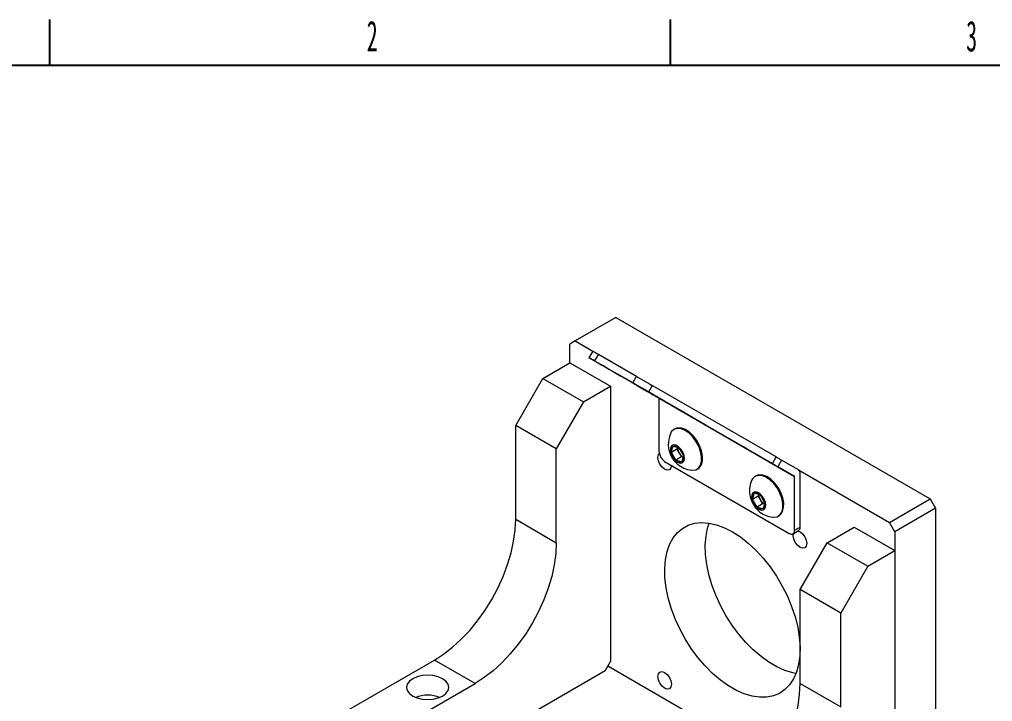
# Model space of a CAD drawing. Header units: millimetres. Extents: x 19 to 1667, y -46 to 1235.
# Drawn here: x 186.1 to 440.2, y 995.2 to 1173.2 of the extents above; entities that cross this region are included whole.
import ezdxf

# ---------------------------------------------------------------- set-up
doc = ezdxf.new("R2010")
doc.units = ezdxf.units.MM
doc.header["$LTSCALE"] = 4
doc.layers.add('12', color=4, linetype='Continuous')
doc.styles.add('SLDTEXTSTYLE5', font='TXT', dxfattribs={"width": 0.525})

# ---------------------------------------------------------------- blocks, each defined once
blk = doc.blocks.new('블록12')
for p, q in [((193.99, 1173.2), (193.99, 1161.2)), ((355.99, 1173.2), (355.99, 1161.2)), ((1651.99, 1161.2), (31.99, 1161.2))]:
    blk.add_line(p, q)

msp = doc.modelspace()

# ---------------------------------------------------------------- linework, layer by layer
at = {"color": 7, "linetype": 'Continuous', "lineweight": 18}
for p, q in [((341.848, 1095.413), (331.241, 1089.29)), ((341.848, 1095.413), (423.872, 1048.062)), ((331.241, 1089.29), (329.827, 1088.473)), ((329.827, 1083.574), (329.827, 1088.473)), ((331.241, 1089.29), (335.81, 1086.653)), ((335.813, 1086.657), (334.813, 1084.925)), ((347.837, 1077.401), (334.988, 1084.823)), ((337.277, 1085.812), (336.277, 1084.08)), ((337.277, 1085.812), (347.23, 1080.066)), ((322.756, 1079.492), (329.827, 1083.574)), ((329.827, 1083.574), (340.434, 1077.451)), ((336.277, 1084.08), (346.23, 1078.333)), ((340.959, 1081.376), (343.115, 1080.13)), ((340.959, 1081.376), (340.959, 1081.376)), ((348.26, 1077.161), (342.248, 1080.632)), ((343.115, 1080.13), (343.116, 1080.131)), ((346.23, 1078.333), (347.23, 1080.066)), ((315.685, 1067.245), (322.756, 1079.492)), ((322.756, 1079.492), (333.363, 1073.369)), ((333.363, 1073.369), (340.434, 1077.451)), ((340.434, 1077.451), (340.434, 1005.596)), ((347.664, 1077.503), (349.821, 1076.257)), ((351.352, 1077.686), (350.352, 1075.954)), ((383.7, 1059.007), (351.352, 1077.686)), ((348.404, 1077.076), (357.689, 1071.716)), ((353.162, 1074.327), (348.758, 1076.869)), ((365.14, 1067.414), (348.953, 1076.759)), ((350.352, 1075.954), (382.7, 1057.275)), ((357.811, 1071.647), (352.381, 1074.782)), ((333.363, 1073.369), (326.292, 1061.122)), ((353.162, 1074.327), (388.517, 1053.916)), ((353.162, 1060.305), (353.162, 1074.327)), ((355.11, 1073.204), (355.109, 1073.203)), ((355.109, 1073.203), (374.569, 1061.969)), ((357.689, 1071.716), (357.689, 1071.717)), ((326.292, 1061.122), (315.685, 1067.245)), ((315.685, 1042.748), (315.685, 1067.245)), ((357.233, 1066.319), (357.021, 1066.196)), ((374.691, 1061.899), (369.262, 1065.034)), ((374.569, 1061.969), (374.57, 1061.97)), ((326.292, 1036.625), (326.292, 1061.122)), ((357.781, 1061.036), (356.323, 1060.194)), ((357.479, 1058.195), (356.323, 1060.194)), ((358.319, 1061.355), (356.743, 1061.774)), ((357.896, 1061.468), (357.781, 1061.036)), ((357.781, 1061.036), (358.938, 1059.037)), ((358.319, 1061.355), (359.476, 1059.357)), ((354.576, 1057.856), (387.103, 1039.078)), ((358.938, 1059.037), (357.479, 1058.195)), ((357.479, 1058.195), (359.056, 1057.777)), ((359.383, 1058.919), (358.938, 1059.037)), ((382.7, 1057.275), (383.7, 1059.007)), ((385.114, 1058.191), (384.114, 1056.459)), ((389.517, 1055.648), (385.114, 1058.191)), ((363.02, 1055.804), (363.233, 1055.926)), ((388.517, 1053.916), (384.114, 1056.459)), ((389.525, 1055.644), (413.266, 1041.938)), ((389.931, 1040.711), (389.931, 1054.733)), ((378.446, 1054.073), (378.234, 1053.95)), ((388.517, 1039.895), (388.517, 1053.916)), ((379.532, 1049.109), (377.956, 1049.528)), ((379.109, 1049.222), (378.994, 1048.79)), ((378.994, 1048.79), (377.536, 1047.948)), ((378.693, 1045.949), (377.536, 1047.948)), ((380.151, 1046.791), (378.693, 1045.949)), ((378.994, 1048.79), (380.151, 1046.791)), ((379.532, 1049.109), (380.689, 1047.11)), ((380.597, 1046.673), (380.151, 1046.791)), ((413.266, 1041.938), (423.872, 1048.062)), ((423.872, 1048.062), (425.287, 1045.612)), ((378.693, 1045.949), (380.269, 1045.53)), ((425.287, 1045.612), (414.68, 1039.489)), ((425.287, 1045.612), (425.287, 965.999)), ((315.685, 1042.748), (326.292, 1036.625)), ((384.234, 1043.558), (384.446, 1043.68)), ((414.68, 1039.489), (413.266, 1041.938)), ((388.103, 1038.979), (389.517, 1039.796)), ((388.517, 1039.895), (389.931, 1040.711)), ((397.002, 1036.631), (404.073, 1040.713)), ((404.073, 1040.713), (414.68, 1034.59)), ((414.68, 1039.489), (414.68, 961.509)), ((389.931, 1024.383), (397.002, 1036.631)), ((397.002, 1036.631), (407.609, 1030.508)), ((407.609, 1030.508), (414.68, 1034.59)), ((414.68, 1034.59), (414.68, 962.734)), ((407.609, 1030.508), (400.538, 1018.26)), ((400.538, 1018.26), (389.931, 1024.383)), ((389.931, 999.887), (389.931, 1024.383)), ((400.538, 993.764), (400.538, 1018.26)), ((252.045, 981.514), (294.472, 1006.006)), ((305.078, 999.883), (294.472, 1006.006)), ((339.02, 1003.146), (340.434, 1005.596)), ((383.716, 978.976), (339.727, 1004.371)), ((339.02, 1003.146), (268.086, 962.197)), ((262.652, 975.391), (305.078, 999.883)), ((389.931, 999.887), (400.538, 993.764))]:
    msp.add_line(p, q, dxfattribs=at)
at = {"color": 7, "linetype": 'Continuous', "lineweight": 18, "flags": 128}
for points in [[(336.277, 1084.08), (335.853, 1084.324), (335.491, 1084.533), (335.2, 1084.701), (334.986, 1084.824), (334.856, 1084.9), (334.813, 1084.925), (334.857, 1084.899), (334.988, 1084.823)], [(335.813, 1086.657), (335.856, 1086.632), (335.986, 1086.556), (336.2, 1086.433), (336.491, 1086.265), (336.853, 1086.056), (337.277, 1085.812)], [(339.277, 1082.347), (339.742, 1082.079), (339.984, 1081.939), (339.966, 1081.949), (339.691, 1082.108), (339.201, 1082.391), (338.57, 1082.756), (337.894, 1083.146), (337.277, 1083.502), (336.812, 1083.771), (336.57, 1083.91), (336.588, 1083.9), (336.863, 1083.741), (337.353, 1083.458), (337.984, 1083.094), (338.659, 1082.704), (339.277, 1082.347)], [(340.959, 1081.376), (340.828, 1081.451), (340.783, 1081.477), (340.827, 1081.452), (340.957, 1081.377), (341.171, 1081.254), (341.462, 1081.085), (341.824, 1080.876), (342.248, 1080.632)], [(348.404, 1077.076), (347.696, 1077.485), (346.918, 1077.935), (346.111, 1078.4), (345.321, 1078.856), (344.59, 1079.279), (343.956, 1079.644), (343.456, 1079.933), (343.115, 1080.13)], [(347.23, 1080.066), (347.704, 1079.792), (348.217, 1079.496), (348.756, 1079.185), (349.306, 1078.867), (349.855, 1078.55), (350.387, 1078.243), (350.891, 1077.952), (351.352, 1077.686)], [(350.352, 1075.954), (349.891, 1076.22), (349.387, 1076.511), (348.855, 1076.818), (348.306, 1077.135), (347.756, 1077.453), (347.217, 1077.764), (346.704, 1078.06), (346.23, 1078.333)], [(347.23, 1077.756), (346.765, 1078.024), (346.523, 1078.164), (346.541, 1078.154), (346.816, 1077.995), (347.307, 1077.712), (347.937, 1077.347), (348.613, 1076.957), (349.23, 1076.601), (349.695, 1076.333), (349.937, 1076.193), (349.92, 1076.203), (349.645, 1076.362), (349.154, 1076.645), (348.523, 1077.01), (347.848, 1077.4), (347.23, 1077.756)], [(347.489, 1077.604), (347.532, 1077.579), (347.662, 1077.504), (347.876, 1077.381), (348.167, 1077.212), (348.529, 1077.003), (348.953, 1076.759)], [(347.837, 1077.401), (347.922, 1077.352), (348.016, 1077.298), (348.119, 1077.239), (348.23, 1077.174), (348.35, 1077.105), (348.478, 1077.031), (348.614, 1076.953), (348.758, 1076.869)], [(348.26, 1077.161), (348.734, 1076.888), (349.247, 1076.592), (349.785, 1076.281), (350.335, 1075.963), (350.884, 1075.646), (351.417, 1075.339), (351.92, 1075.048), (352.381, 1074.782)], [(351.07, 1075.537), (351.535, 1075.269), (351.777, 1075.129), (351.759, 1075.139), (351.484, 1075.298), (350.994, 1075.581), (350.363, 1075.946), (349.687, 1076.336), (349.07, 1076.692), (348.605, 1076.96), (348.363, 1077.1), (348.38, 1077.09), (348.655, 1076.931), (349.146, 1076.648), (349.777, 1076.283), (350.452, 1075.893), (351.07, 1075.537)], [(355.109, 1073.203), (354.401, 1073.612), (353.623, 1074.062), (352.817, 1074.527), (352.026, 1074.983), (351.295, 1075.406), (350.662, 1075.771), (350.161, 1076.06), (349.821, 1076.257)], [(357.811, 1071.647), (358.386, 1071.314), (358.816, 1071.066), (359.076, 1070.916), (359.152, 1070.872), (359.041, 1070.936), (358.748, 1071.105), (358.289, 1071.37), (357.689, 1071.716)], [(359.023, 1070.946), (358.558, 1071.214), (358.316, 1071.354), (358.334, 1071.344), (358.609, 1071.185), (359.099, 1070.902), (359.73, 1070.537), (360.406, 1070.147), (361.023, 1069.791), (361.488, 1069.522), (361.73, 1069.383), (361.713, 1069.393), (361.437, 1069.552), (360.947, 1069.835), (360.316, 1070.199), (359.641, 1070.59), (359.023, 1070.946)], [(365.14, 1067.414), (365.614, 1067.14), (366.127, 1066.844), (366.665, 1066.534), (367.216, 1066.216), (367.764, 1065.899), (368.297, 1065.591), (368.801, 1065.301), (369.262, 1065.034)], [(361.584, 1055.543), (361.794, 1055.526), (362.696, 1055.653), (363.431, 1056.117), (363.952, 1056.888), (364.225, 1057.917), (364.234, 1059.139), (363.979, 1060.479), (363.475, 1061.851), (362.753, 1063.17), (361.86, 1064.353), (360.852, 1065.324), (359.791, 1066.025), (358.745, 1066.409), (357.779, 1066.454), (356.953, 1066.155), (356.321, 1065.533), (356.077, 1065.083)], [(363.233, 1055.926), (363.643, 1056.24), (364.164, 1057.01), (364.437, 1058.039), (364.446, 1059.262), (364.191, 1060.601), (363.687, 1061.974), (362.965, 1063.293), (362.073, 1064.475), (361.064, 1065.447), (360.003, 1066.147), (358.957, 1066.531), (357.991, 1066.576), (357.233, 1066.319)], [(356.116, 1061.353), (356.065, 1060.601), (356.262, 1059.738), (356.68, 1058.88), (357.262, 1058.143), (357.931, 1057.627), (358.595, 1057.4), (359.166, 1057.495), (359.565, 1057.897), (359.739, 1058.553), (359.665, 1059.374), (359.352, 1060.25), (358.844, 1061.061), (358.207, 1061.698), (357.529, 1062.076), (356.901, 1062.144), (356.408, 1061.891), (356.116, 1061.353)], [(374.691, 1061.899), (375.267, 1061.567), (375.696, 1061.319), (375.956, 1061.169), (376.033, 1061.125), (375.921, 1061.189), (375.628, 1061.358), (375.169, 1061.623), (374.569, 1061.969)], [(356.344, 1056.835), (356.344, 1056.835), (356.209, 1056.131), (355.826, 1055.69), (355.252, 1055.579), (354.576, 1055.814), (353.899, 1056.36), (353.326, 1057.134), (352.943, 1058.017), (352.808, 1058.876), (352.943, 1059.58), (353.196, 1059.928)], [(384.114, 1056.459), (383.962, 1056.547), (383.802, 1056.639), (383.636, 1056.735), (383.462, 1056.836), (383.281, 1056.94), (383.094, 1057.048), (382.9, 1057.16), (382.7, 1057.275)], [(383.7, 1059.007), (383.9, 1058.892), (384.094, 1058.78), (384.281, 1058.672), (384.462, 1058.568), (384.636, 1058.467), (384.802, 1058.371), (384.962, 1058.279), (385.114, 1058.191)], [(384.446, 1043.68), (384.857, 1043.993), (385.377, 1044.764), (385.65, 1045.793), (385.66, 1047.016), (385.404, 1048.355), (384.9, 1049.728), (384.179, 1051.046), (383.286, 1052.229), (382.277, 1053.201), (381.216, 1053.901), (380.17, 1054.285), (379.204, 1054.33), (378.446, 1054.073)], [(382.798, 1043.297), (383.007, 1043.279), (383.91, 1043.407), (384.644, 1043.871), (385.165, 1044.642), (385.438, 1045.67), (385.448, 1046.893), (385.192, 1048.233), (384.688, 1049.605), (383.967, 1050.924), (383.074, 1052.106), (382.065, 1053.078), (381.004, 1053.778), (379.958, 1054.163), (378.992, 1054.207), (378.166, 1053.909), (377.534, 1053.287), (377.29, 1052.837)], [(377.329, 1049.106), (377.278, 1048.355), (377.475, 1047.492), (377.893, 1046.634), (378.476, 1045.897), (379.144, 1045.381), (379.809, 1045.154), (380.379, 1045.249), (380.778, 1045.651), (380.952, 1046.307), (380.878, 1047.128), (380.566, 1048.003), (380.057, 1048.815), (379.42, 1049.452), (378.742, 1049.83), (378.114, 1049.897), (377.621, 1049.645), (377.329, 1049.106)], [(294.472, 1006.006), (296.847, 1007.531), (299.192, 1009.345), (301.478, 1011.425), (303.676, 1013.745), (305.758, 1016.276), (307.698, 1018.986), (309.472, 1021.84), (311.057, 1024.804), (312.434, 1027.839), (313.584, 1030.907), (314.495, 1033.971), (315.153, 1036.991), (315.552, 1039.929), (315.685, 1042.748)], [(372.254, 1039.485), (374.344, 1038.135), (376.406, 1036.517), (378.409, 1034.654), (380.326, 1032.573), (382.129, 1030.302), (383.794, 1027.873), (385.297, 1025.321), (386.616, 1022.681), (387.735, 1019.99), (388.635, 1017.286), (389.306, 1014.608), (389.738, 1011.992), (389.924, 1009.476), (389.861, 1007.094), (389.552, 1004.88), (389, 1002.866), (388.213, 1001.079), (387.202, 999.545), (385.981, 998.285), (384.567, 997.316), (382.98, 996.653), (381.243, 996.305), (379.38, 996.276), (377.416, 996.567), (375.381, 997.175), (373.301, 998.089), (371.206, 999.298), (369.127, 1000.785), (367.091, 1002.528), (365.127, 1004.504), (363.264, 1006.684), (361.527, 1009.038), (359.94, 1011.533), (358.526, 1014.134), (357.305, 1016.804), (356.294, 1019.505), (355.507, 1022.201), (354.955, 1024.853), (354.646, 1027.424), (354.584, 1029.877), (354.77, 1032.179), (355.201, 1034.296), (355.872, 1036.2), (356.773, 1037.864), (357.891, 1039.264), (359.21, 1040.38), (360.713, 1041.197), (362.378, 1041.704), (364.181, 1041.892), (366.098, 1041.761), (368.101, 1041.311), (370.163, 1040.549), (372.254, 1039.485)], [(388.875, 1002.527), (388.023, 1002.691), (385.987, 1003.298), (383.907, 1004.212), (381.813, 1005.421), (379.733, 1006.908), (377.697, 1008.651), (375.734, 1010.627), (373.871, 1012.807), (372.133, 1015.161), (370.547, 1017.656), (369.133, 1020.257), (367.912, 1022.927), (366.901, 1025.629), (366.114, 1028.324), (365.562, 1030.976), (365.252, 1033.547), (365.19, 1036), (365.376, 1038.302), (365.808, 1040.419), (366.238, 1041.739)], [(389.362, 1039.706), (389.931, 1039.487), (390.608, 1038.941), (391.181, 1038.167), (391.564, 1037.284), (391.699, 1036.425), (391.564, 1035.721), (391.181, 1035.28), (390.608, 1035.169), (389.931, 1035.404), (389.255, 1035.95), (388.681, 1036.723), (388.298, 1037.607), (388.164, 1038.466), (388.258, 1039.069)], [(326.292, 1036.625), (326.158, 1033.806), (325.76, 1030.867), (325.101, 1027.848), (324.191, 1024.784), (323.04, 1021.716), (321.664, 1018.681), (320.078, 1015.717), (318.305, 1012.863), (316.365, 1010.153), (314.283, 1007.622), (312.085, 1005.302), (309.799, 1003.222), (307.454, 1001.408), (305.078, 999.883)], [(296.593, 1001.108), (295.454, 1001.612), (294.128, 1001.929), (292.704, 1002.038), (291.281, 1001.929), (289.954, 1001.612), (288.815, 1001.108), (287.941, 1000.45), (287.391, 999.684), (287.204, 998.863), (287.391, 998.041), (287.941, 997.275), (288.815, 996.617), (289.954, 996.113), (291.281, 995.796), (292.704, 995.687), (294.128, 995.796), (295.454, 996.113), (296.593, 996.617), (297.467, 997.275), (298.017, 998.041), (298.204, 998.863), (298.017, 999.684), (297.467, 1000.45), (296.593, 1001.108)], [(354.576, 1002.739), (355.252, 1002.193), (355.826, 1001.419), (356.209, 1000.536), (356.344, 999.677), (356.209, 998.974), (355.826, 998.533), (355.252, 998.421), (354.576, 998.656), (353.899, 999.202), (353.326, 999.976), (352.943, 1000.859), (352.808, 1001.718), (352.943, 1002.422), (353.326, 1002.863), (353.899, 1002.974), (354.576, 1002.739)], [(368.718, 963.145), (371.093, 964.67), (373.438, 966.484), (375.724, 968.564), (377.922, 970.884), (380.004, 973.415), (381.944, 976.124), (383.718, 978.979), (385.303, 981.942), (386.68, 984.977), (387.831, 988.046), (388.741, 991.109), (389.399, 994.129), (389.798, 997.067), (389.931, 999.887)]]:
    msp.add_lwpolyline(points, dxfattribs=at)
at = {"color": 7, "linetype": 'Continuous', "lineweight": 18}
for centre, radius, start, end in [((362.4, 1062.374), 6.879, 156.80503, 228.5071), ((356.232, 1060.445), 3.074, 182.60548, 237.39452), ((357.67, 1060.682), 1.433, 130.32993, 199.90752), ((360.028, 1061.004), 3.792, 192.33166, 227.78606), ((357.231, 1060.436), 1.425, 40.19719, 110.04699), ((360.908, 1061.513), 2.95, 181.15563, 239.28381), ((355.771, 1058.547), 3.792, 12.33166, 47.78606), ((358.568, 1059.115), 1.425, 220.19719, 290.04699), ((362.4, 1062.374), 6.879, 228.5071, 263.1896), ((358.129, 1058.869), 1.433, 310.32993, 19.90752), ((388.93, 1054.831), 1.006, 354.37962, 54.30196), ((383.613, 1050.128), 6.879, 156.80503, 228.5071), ((378.883, 1048.436), 1.433, 130.32993, 199.90752), ((378.444, 1048.19), 1.425, 40.19719, 110.04699), ((381.241, 1048.758), 3.792, 192.33166, 227.78606), ((382.121, 1049.267), 2.95, 181.15563, 239.28381), ((376.984, 1046.3), 3.792, 12.33166, 47.78606), ((379.342, 1046.623), 1.433, 310.32993, 19.90752), ((379.781, 1046.869), 1.425, 220.19719, 290.04699), ((383.613, 1050.128), 6.879, 228.5071, 263.1896), ((387.655, 1039.755), 0.873, 230.79671, 9.21404), ((388.98, 1040.59), 0.959, 304.05635, 7.25583), ((292.704, 988.131), 8.7, 68.9509, 111.0491)]:
    msp.add_arc(centre, radius, start, end, dxfattribs=at)
for points, knots in [([(356.323, 1060.194), (356.326, 1060.202), (356.531, 1060.704), (356.692, 1061.255), (356.737, 1061.715), (356.743, 1061.774)], [0, 0, 0, 0, 0.0134031, 0.872814, 1, 1, 1, 1]), ([(359.056, 1057.777), (359.059, 1057.784), (359.264, 1058.286), (359.425, 1058.837), (359.47, 1059.297), (359.476, 1059.357)], [0, 0, 0, 0, 0.01340315, 0.87281404, 1, 1, 1, 1]), ([(377.536, 1047.948), (377.539, 1047.956), (377.744, 1048.458), (377.905, 1049.009), (377.95, 1049.469), (377.956, 1049.528)], [0, 0, 0, 0, 0.0134031, 0.872814, 1, 1, 1, 1]), ([(380.269, 1045.53), (380.272, 1045.538), (380.478, 1046.04), (380.639, 1046.591), (380.683, 1047.051), (380.689, 1047.11)], [0, 0, 0, 0, 0.0134031, 0.872814, 1, 1, 1, 1])]:
    msp.add_open_spline(points, degree=3, knots=knots, dxfattribs=at)

# ---------------------------------------------------------------- block references
at = {"color": 7, "linetype": 'Continuous'}
msp.add_blockref('블록12', (0, 0), dxfattribs=at)

# ---------------------------------------------------------------- texts
at = {"layer": '12', "char_height": 8, "attachment_point": 2, "style": 'SLDTEXTSTYLE5'}
for s, insert in [('2', (278.24, 1172.871)), ('3', (434.724, 1172.871))]:
    msp.add_mtext(s, dxfattribs=dict(at, insert=insert))

doc.saveas('drawing.dxf')
